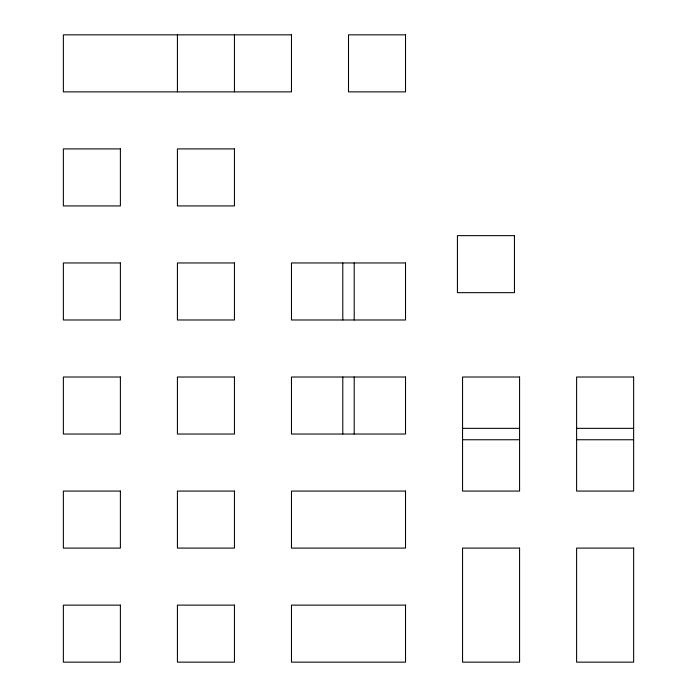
<?xml version="1.0" encoding="UTF-8"?>
<svg xmlns="http://www.w3.org/2000/svg" width="697" height="697" viewBox="0 0 697 697"><rect width="100%" height="100%" fill="white"/><g stroke="black" fill="none" stroke-linecap="round" stroke-linejoin="round"><path stroke-width="1.05" d="M462.555 428.341L519.579 428.341M576.611 428.341L633.634 428.341M462.555 439.746L519.579 439.746M576.611 439.746L633.634 439.746M354.207 262.961L354.207 319.984M354.207 377.016L354.207 434.039M342.793 262.961L342.793 319.984M342.793 377.016L342.793 434.039M234.445 34.85L234.445 91.873M177.421 34.85L177.421 91.873M291.477 34.85L63.366 34.85L63.366 91.873L291.477 91.873L291.477 34.85M405.523 34.85L348.5 34.85L348.5 91.873L405.523 91.873L405.523 34.85M120.389 148.905L63.366 148.905L63.366 205.929L120.389 205.929L120.389 148.905M234.445 148.905L177.421 148.905L177.421 205.929L234.445 205.929L234.445 148.905M514.456 235.647L457.424 235.647L457.424 292.67L514.456 292.67L514.456 235.647M120.389 262.961L63.366 262.961L63.366 319.984L120.389 319.984L120.389 262.961M234.445 262.961L177.421 262.961L177.421 319.984L234.445 319.984L234.445 262.961M405.523 262.961L291.477 262.961L291.477 319.984L405.523 319.984L405.523 262.961M120.389 377.016L63.366 377.016L63.366 434.039L120.389 434.039L120.389 377.016M234.445 377.016L177.421 377.016L177.421 434.039L234.445 434.039L234.445 377.016M405.523 377.016L291.477 377.016L291.477 434.039L405.523 434.039L405.523 377.016M519.579 377.016L462.555 377.016L462.555 491.071L519.579 491.071L519.579 377.016M633.634 377.016L576.611 377.016L576.611 491.071L633.634 491.071L633.634 377.016M120.389 491.071L63.366 491.071L63.366 548.095L120.389 548.095L120.389 491.071M234.445 491.071L177.421 491.071L177.421 548.095L234.445 548.095L234.445 491.071M405.523 491.071L291.477 491.071L291.477 548.095L405.523 548.095L405.523 491.071M519.579 548.095L462.555 548.095L462.555 662.15L519.579 662.15L519.579 548.095M633.634 548.095L576.611 548.095L576.611 662.15L633.634 662.15L633.634 548.095M120.389 605.127L63.366 605.127L63.366 662.15L120.389 662.15L120.389 605.127M234.445 605.127L177.421 605.127L177.421 662.15L234.445 662.15L234.445 605.127M405.523 605.127L291.477 605.127L291.477 662.15L405.523 662.15L405.523 605.127"/></g></svg>
